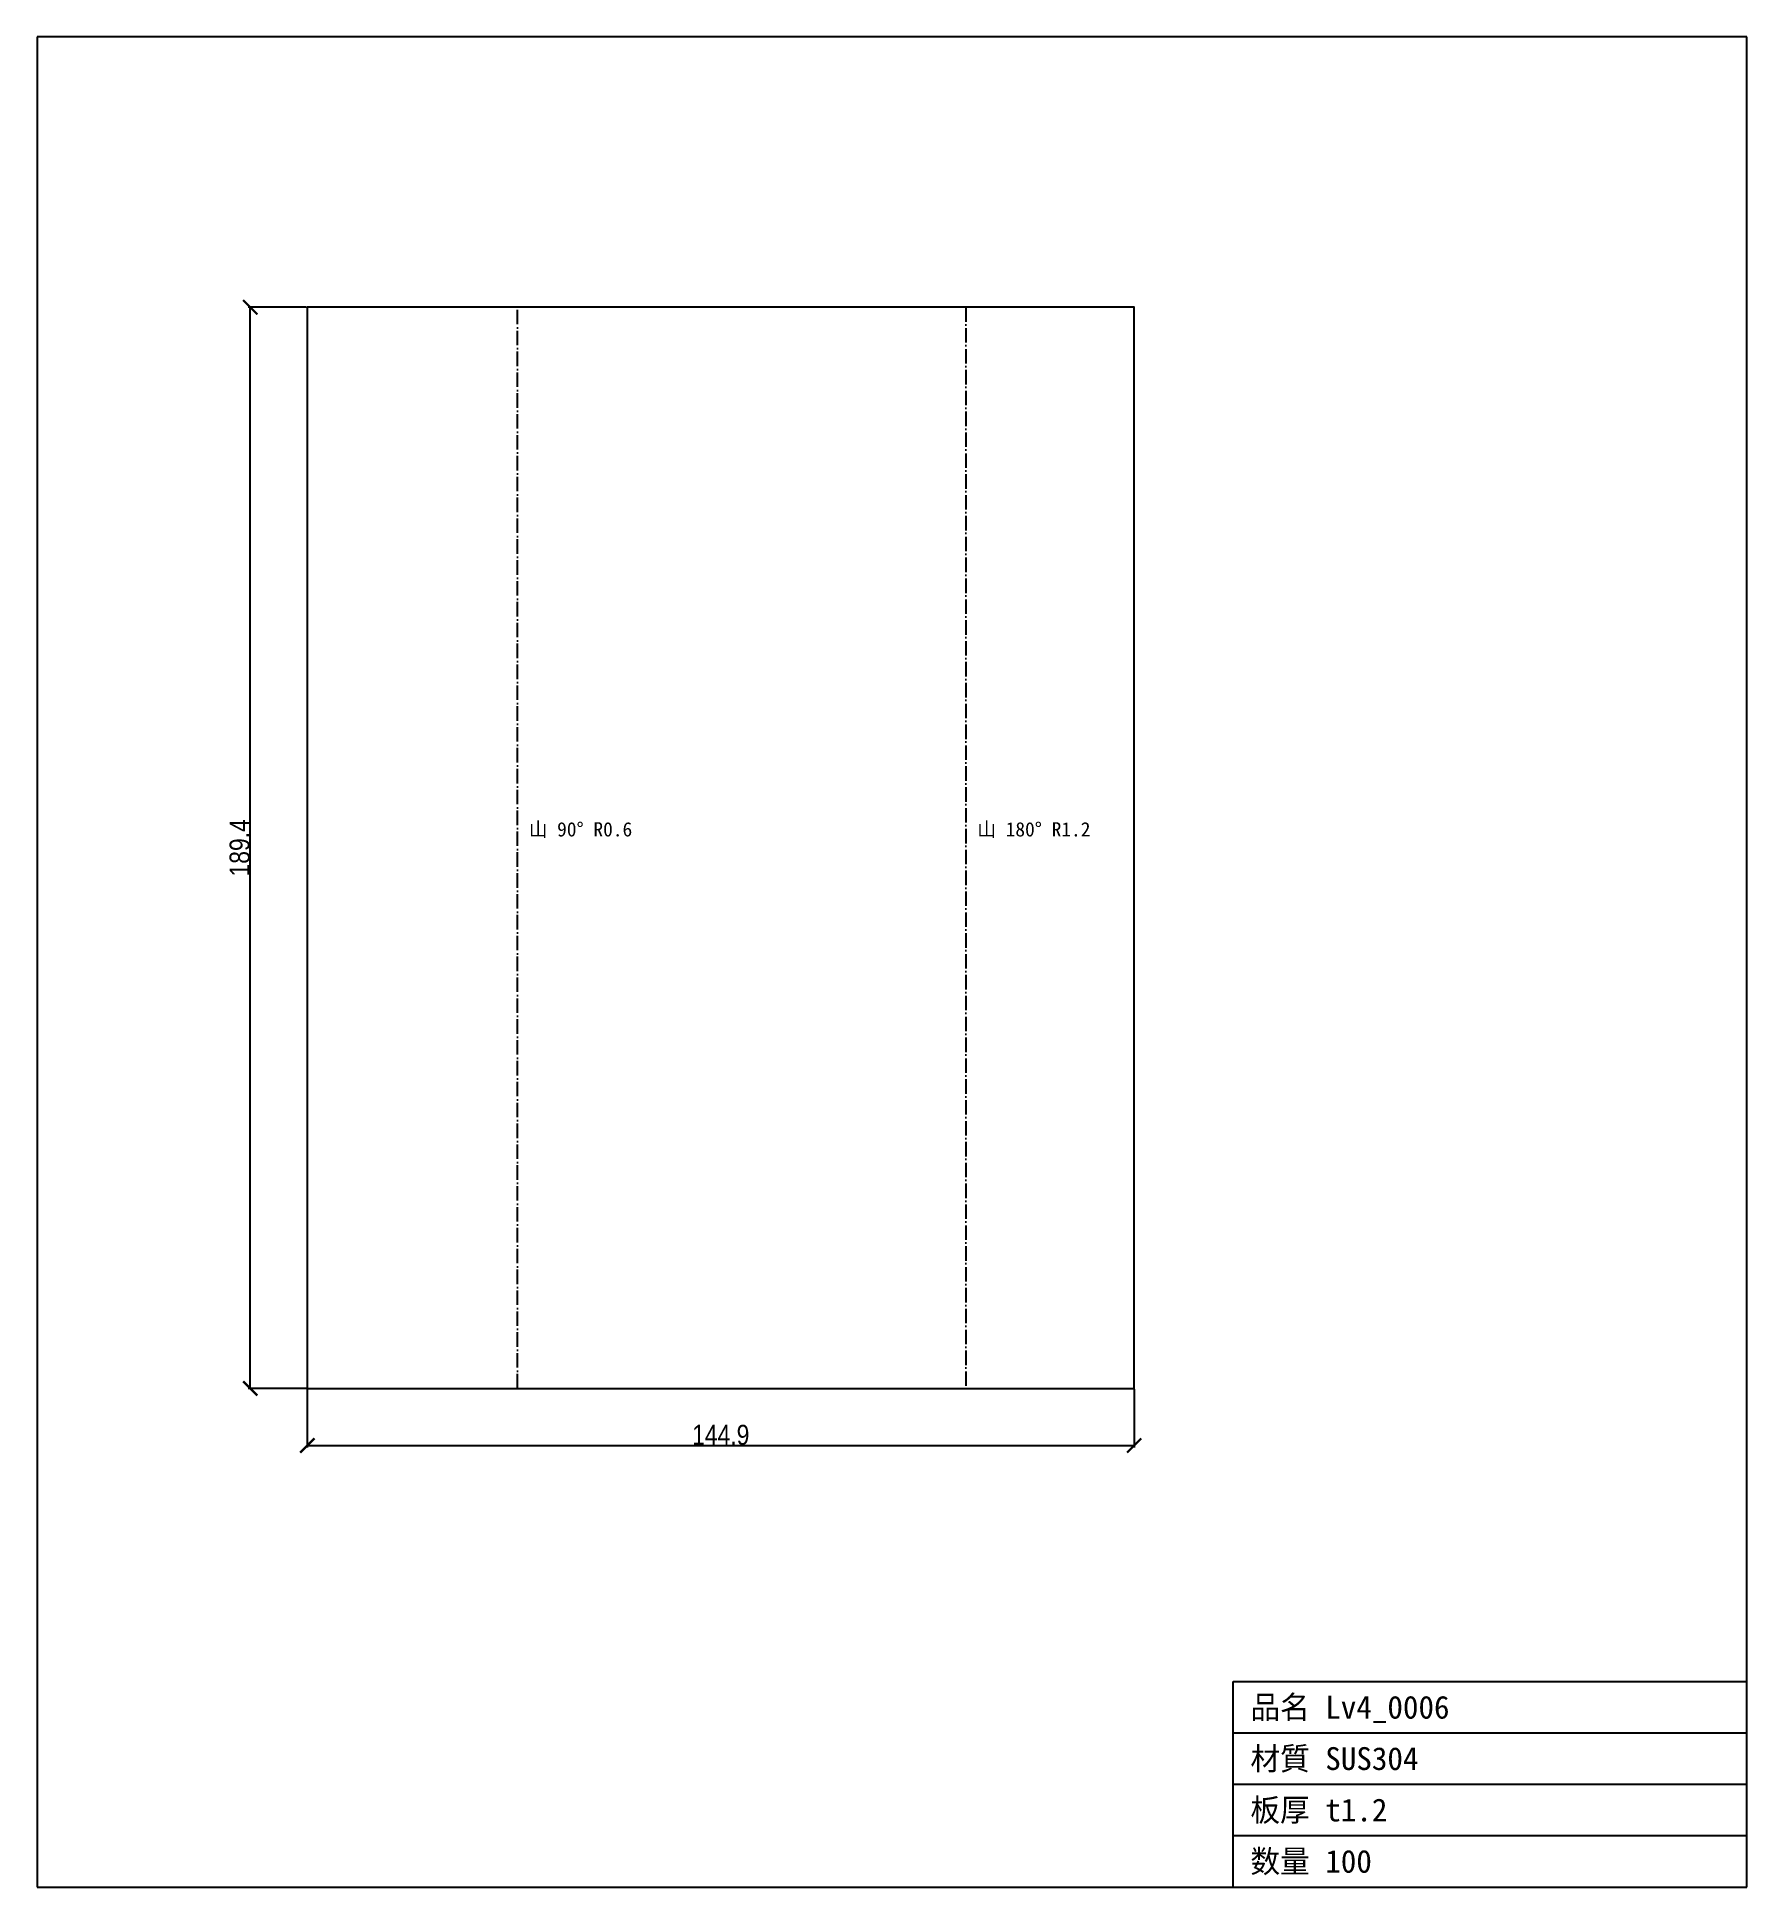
# Model space of a CAD drawing. Header units: millimetres. Extents: x -85 to 214, y -87 to 237.
import ezdxf

# ---------------------------------------------------------------- set-up
doc = ezdxf.new("R2010")
doc.units = ezdxf.units.MM
doc.linetypes.add('DASHDOT', pattern=[3.556, 2.54, -0.508, 0, -0.508])
for name, color, linetype in [('11', 7, 'Continuous'), ('12', 7, 'Continuous'), ('13', 7, 'Continuous'), ('17', 7, 'Continuous'), ('7', 7, 'Continuous')]:
    doc.layers.add(name, color=color, linetype=linetype)
doc.styles.add('OpenSansCondensed-Light', font='OpenSansCondensed-Light.ttf')
doc.dimstyles.new('EZDXF', dxfattribs={"dimtxt": 0.25, "dimasz": 0.175, "dimexe": 0.375, "dimexo": 0.125, "dimgap": 0.1, "dimtad": 1, "dimlfac": 100, "dimzin": 12, "dimdsep": 46, "dimtxsty": 'OpenSansCondensed-Light', "dimblk": 'ARCHTICK', "dimcen": 2.5, "dimazin": 3, "dimtfac": 0.5, "dimtmove": 2, "dimatfit": 3})

# ---------------------------------------------------------------- blocks, each defined once
blk = doc.blocks.new('_ARCHTICK')
at = {"color": 0, "linetype": 'BYBLOCK', "const_width": 0.15}
blk.add_lwpolyline([(-0.5, -0.5), (0.5, 0.5)], dxfattribs=at)

msp = doc.modelspace()

# ---------------------------------------------------------------- linework, layer by layer
at = {"layer": '12', "color": 1, "linetype": 'DASHDOT'}
for p, q in [((-0.94, 0), (-0.94, 189.44)), ((77.64, 189.44), (77.64, 0))]:
    msp.add_line(p, q, dxfattribs=at)
at = {"layer": '17', "color": 7, "linetype": 'CONTINUOUS'}
for p, q in [((214.47, 236.8), (-85.11, 236.8)), ((-85.11, 236.8), (-85.11, -87.36)), ((214.47, -87.36), (214.47, 236.8)), ((124.47, -87.36), (124.47, -51.36)), ((124.47, -51.36), (214.47, -51.36)), ((124.47, -60.36), (214.47, -60.36)), ((124.47, -69.36), (214.47, -69.36)), ((124.47, -78.36), (214.47, -78.36)), ((-85.11, -87.36), (214.47, -87.36))]:
    msp.add_line(p, q, dxfattribs=at)
at = {"layer": '7', "color": 7, "linetype": 'CONTINUOUS'}
msp.add_lwpolyline([(-37.75, 189.44), (-37.75, 0), (107.11, 0), (107.11, 189.44)], close=True, dxfattribs=at)

# ---------------------------------------------------------------- texts
at = {"layer": '11', "color": 2}
for s, height, p in [('山 90° R0.6', 2.5, (1.06, 96.72)), ('山 180° R1.2', 2.5, (79.64, 96.72)), ('品名 Lv4_0006', 4, (127.47, -57.86)), ('材質 SUS304', 4, (127.47, -66.86)), ('板厚 t1.2', 4, (127.47, -75.86)), ('数量 100', 4, (127.47, -84.86))]:
    msp.add_text(s, height=height, dxfattribs=at).set_placement(p)

# ---------------------------------------------------------------- dimensions: what is measured, and where the dimension line sits
at = {"layer": '13', "color": 8}
msp.add_linear_dim(base=(-47.75, 0), p1=(-37.75, 0), p2=(-37.75, 189.44), angle=90, dimstyle='EZDXF', override={"dimtxt": 3.5, "dimasz": 2.5, "dimdec": 1, "dimlfac": 1}, dxfattribs=at).render()
msp.add_linear_dim(base=(-37.75, -10), p1=(-37.75, 0), p2=(107.11, 0), dimstyle='EZDXF', override={"dimtxt": 3.5, "dimasz": 2.5, "dimdec": 1, "dimlfac": 1}, dxfattribs=at).render()

doc.saveas('drawing.dxf')
